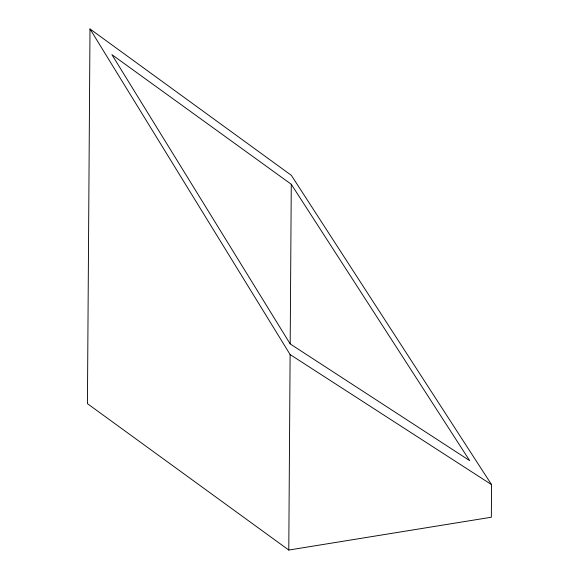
<?xml version="1.0" encoding="UTF-8"?>
<svg xmlns="http://www.w3.org/2000/svg" width="579" height="579" viewBox="0 0 579 579"><rect width="100%" height="100%" fill="white"/><g stroke="black" fill="none" stroke-linecap="round" stroke-linejoin="round"><path stroke-width="0.87" d="M89.998 28.95L87.436 403.664L288.776 550.05L491.339 517.228L491.564 484.645L291.346 175.336L89.998 28.95L290.115 354.551L491.564 484.645M288.776 550.05L290.115 354.551M290.188 343.752L291.28 184.274L111.899 54.643L290.188 343.933L469.656 460.631L291.28 184.274"/></g></svg>
